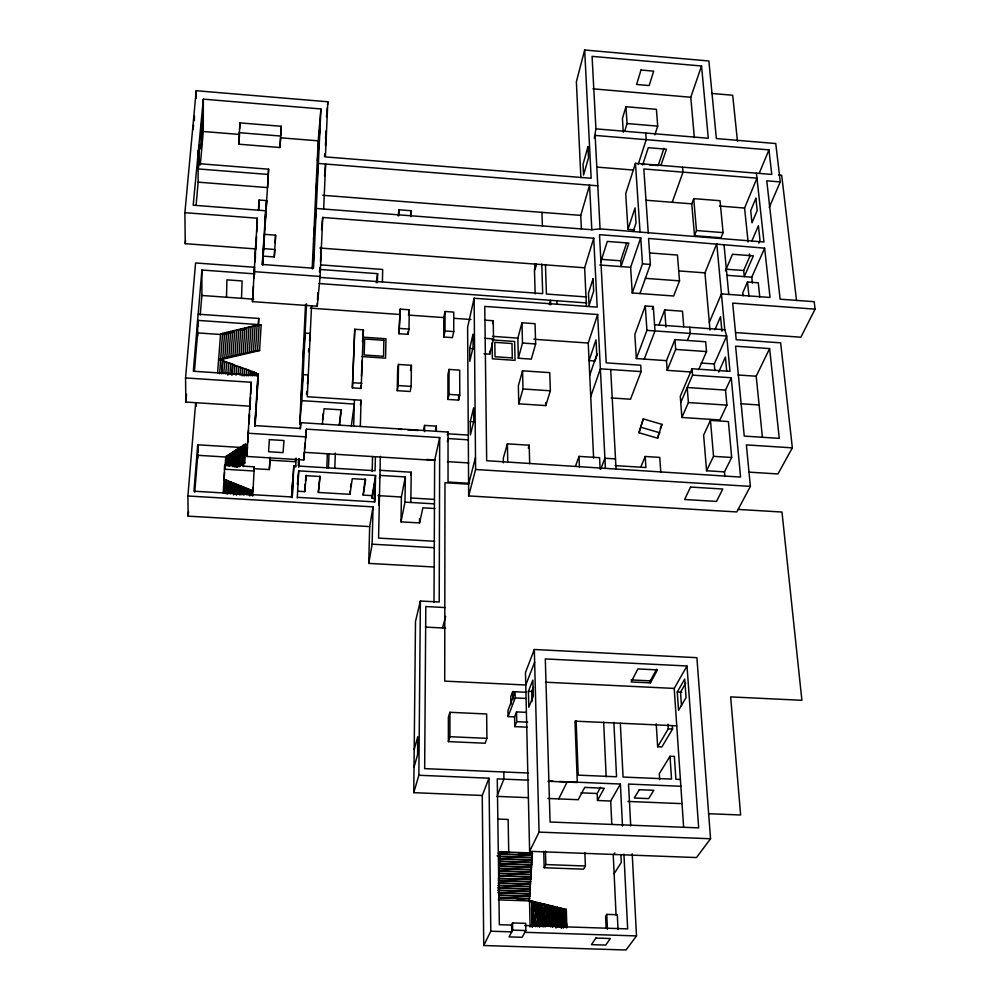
<?xml version="1.0" encoding="UTF-8"?>
<svg xmlns="http://www.w3.org/2000/svg" width="1000" height="1000" viewBox="0 0 1000 1000"><rect width="100%" height="100%" fill="white"/><g stroke="black" fill="none" stroke-linecap="round" stroke-linejoin="round"><path stroke-width="1.5" d="M443.762 337.013L445.012 330.962L445.037 311.475L453.725 312.1L453.75 331.575L452.463 337.625L443.762 337.013L443.8 317.587L445.037 311.475M447.925 399.425L447.925 374.55L449.038 369.425L459.675 370.15L459.775 395.075L458.612 400.125L447.925 399.425L449.038 394.375L449.038 369.425M300.212 428.875L300.775 422.675L448.05 432.05L448.038 482.025L469.65 483.325M448.375 741.6L448.375 717.312L449.925 712.3L486.65 713.988L486.925 738.35L485.138 743.225L448.375 741.6L449.938 736.7L449.925 712.3M200.225 315.038L201.875 295.475L201.912 270.025L254.85 273.875M200.312 164.838L203.275 131.5L203.337 99.15L320.925 108.95L313.5 268.238L262.238 264.475L265.688 210.763L193.188 205.2L203.337 99.15M305.512 438.425L306.413 429.15L439.7 437.587L439.212 602.013L420.387 601.013L415.5 621.425L413.762 792.675L482.262 795.475L488.988 778.2L418.862 775.263L413.762 792.675M434.012 602.125L434.65 460.4L439.7 437.587M436.312 430.838L436.337 426.15L424.6 425.4L423.575 430.375M424.55 431.65L424.6 425.4M379.438 478.275L379.938 475.4L405.337 476.938L401.388 497L401.012 521.862L419.55 522.925L419.588 518.513M418.862 775.263L420.387 601.013M411.15 386.413L411.413 365.312L398.512 364.438L397.625 369.6L397.262 390.65L410.2 391.5L411.15 386.413L398.15 385.55L397.262 390.65M410.838 502.463L411.2 472.212L380.05 470.312M401.012 521.862L404.988 502.125L405.337 476.938M408.088 334.325L409.012 329.087L409.263 309.788L400.2 309.137L399 333.7L408.088 334.325L408.125 331.362M411.15 216.625L411.238 210.738L399.025 209.788L398.1 215.837M218.637 360.138L218.65 358.913L220.675 359.05L222.587 333.387L259.175 324.637L261.15 325.412M222.587 333.387L220.562 334.487L197.662 332.912L194.425 371.213M220.675 359.05L222.712 358.575L224.613 332.9M398.913 215.675L399.025 209.788M398.15 385.55L398.512 364.438M399 333.7L400.2 309.137M221.762 372.987L222.675 360.412L220.662 359.663L259.562 350.562L261.188 324.775M222.712 358.575L224.75 358.1L226.637 332.413M222.662 361.012L232.675 364.125L231.912 375.188M224.75 358.1L226.775 357.625L228.65 331.938M226.525 297.238L226.9 279.85L242.113 280.95L241.525 298.3M226.775 357.625L228.825 357.137L230.675 331.45M382.413 281.788L382.688 269.462L320.925 264.913M378.675 505.312L378.925 494.588M380.35 456.388L378.55 538.1L434.663 541.275M240.475 459.8L240.062 465.95L224.688 465.025L224.125 480.05L235.662 484.787M224.513 472.425L223.188 492.775M224.613 467.975L224.688 465.025M225.763 457.025L227.763 455.763L227.1 464.95M224.65 493.375L225.613 479.625L224.137 479.538M228.825 357.137L230.863 356.662L232.7 330.962M372.188 471.475L372.562 456.5M374.975 498.438L372.125 498.275L372.2 495.637L375.575 475.513L298.725 470.85L297.5 483.913M377.375 282.613L377.6 273.675L319.75 269.438M433.875 566.987L368.75 563.4L372.125 544.188L373.025 506.863L187.913 496L195.637 403.2M375.412 456.675L375.075 470.737L299.025 466.1L299.312 460.05M374.387 501.987L374.85 482.088L372.125 498.275M375.575 475.513L374.95 501.9L297.45 497.325M225.6 480.138L253.012 490.887M227.763 455.763L239.862 447.425L238.588 466.587L238.612 465.9M368.75 563.4L369.663 526.587L373.025 506.863M230.863 356.662L232.9 356.188L234.725 330.487M372.2 495.637L363.175 495.1L365.112 479.012M232.9 356.188L234.95 355.712L236.762 330M238.8 144.2L239.875 122.875L281.25 126.275L279.988 147.525L238.8 144.2L239.537 134.45L203.275 131.5M239.7 128.663L239.875 122.875M361.15 388.438L363.413 329.85L354.762 329.25L352.388 387.85L361.15 388.438L361.238 385.4M361.5 376.287L361.938 361.112M362.5 341.625L363.413 329.85M360.325 426.463L361.075 400.238L307.288 396.725L311.525 305.95M232.662 364.738L250.525 370.763L250.2 375.825M234.95 355.712L236.988 355.238L238.787 329.513M353.638 426.037L354.45 399.812M236.988 355.238L239.037 354.75L240.812 329.025M352.388 387.85L354.762 329.25M319.85 476.138L318.325 492.438L349.988 494.325L350.075 491.2M239.037 354.75L241.088 354.275L242.85 328.537M241.088 354.275L243.137 353.787L244.887 328.05M339.275 425.337L340.938 410.25M243.137 353.787L245.188 353.312L246.925 327.562M240.85 447.488L242.887 446.2L241.65 464.688L239.613 465.95L240.875 446.788M334.787 468.275L335.35 453.038M245.188 353.312L247.237 352.837L248.962 327.075M241.65 464.688L242.913 445.5L245.938 444.275L235.688 451.438M326.788 468.113L327.337 454.2M328.475 467.887L329 454.175M242.887 446.2L242.913 445.5M241.675 463.988L243.7 463.413L244.95 444.212M247.237 352.837L249.3 352.35L251 326.587M243.463 466.538L243.588 463.575M243.7 463.413L244.725 462.775L239.562 466.662M249.3 352.35L251.35 351.875L253.038 326.1M780.275 181.925L766.762 180.825L780.125 299.188L814.175 301.688L815.1 309.137L732.675 303.113L736.213 339.7L780.65 342.837L792.35 447.85L746.375 444.9L750.375 486.375L736.787 511.938L468.675 495.925L467.612 327.312L474.125 298.238L597.188 307.125L593.713 238.212L322.713 217.45L320.112 276.45L317.238 306.225L252.463 301.625L257.337 218.212L184.9 212.688L196.188 90.725L327.825 101.762L325.387 156.9L591.163 178.263L584.675 50L708.875 60.987L716.363 138.575L775.763 143.537L780.275 181.925L769.225 207.438M254.5 267.562L254.312 272.013L254.5 269.113M254.762 261.625L256.062 239.6L255.738 247.062M255.475 253.038L254.988 261.863M306.413 429.15L303.8 459.963L246.85 456.463L251.2 382.275L185.55 377.938L195.588 262.962L254.65 267.275M251.35 351.875L253.412 351.388L255.087 325.613M256.125 245.863L256.525 236.65M256.725 232.037L257.337 218.212M248.475 430.163L247.763 442.463M248.738 424.125L249 418.1M249.488 413.663L249.15 421.262L249.537 415.238M249.688 409.1L249.887 404.538M258.65 210.138L259.113 200.025L266.6 200.613L265.95 213.6M317.238 306.225L317.375 303.163M317.512 300.1L317.863 292.438M320.475 261.675L321.125 247.05L320.562 252.975M323.65 209.05L325.625 164.037L324.525 175.938M249.925 409.212L250.525 397.225M250.662 394.237L251.2 382.275M252.275 375.062L252.488 371.488L250.5 371.362M253.412 351.388L255.475 350.913L257.125 325.125M298.125 491.238L304.688 491.637L305.2 484.025M254.237 375.8L254.462 372.225L252.463 372.088M255.475 350.913L257.538 350.425L259.175 324.637M312.188 268.663L318.188 140.838L320.925 108.95M312.475 268.688L314.275 246.537L312.925 268.525M303.8 459.963L304.15 452.337L434.65 460.4M317.95 156.312L318.363 147.4M258.363 326.163L258.75 318.438L198.162 314.2M254.438 372.825L258.363 374.275L253.463 373.075M257.538 350.425L259.562 350.562M262.45 265.175L262.962 254.8M295.7 466.975L296.137 458.15M305.538 304.375L299.7 424.225L301.85 400.637L306.525 303.85M298.8 458.963L298.888 465.65M300.775 422.675L300.5 428.462L254.8 425.575L257.975 375.538L193.325 371.238L201.912 270.025M297.288 497.975L298.725 470.85M298.85 467.125L299.262 458.988M263.012 258.087L263.9 240.188M262.625 265.363L268.612 169.2L199.225 163.7L198.137 168.925L268.275 174.462L267.613 187.6L198.15 182.162L198.113 150.412M265.688 210.763L264.788 228.725L266.6 200.613M254.963 426.037L256.2 404.95M256.762 399.538L257.975 375.538M243.2 463.237L243 466.138L254.288 466.825L252.975 491.388L251.525 491.3M291.475 497.2L293.825 465.938L295.837 466.062M292.125 497.663L293.238 475.487L291.688 492.812M293.825 465.938L292.275 497.013L193.938 491.213L197.725 444.787L241.312 447.488L241 452.113M254.088 468.663L269.35 469.588L270.087 457.212M263.212 256.137L274.3 256.962L274.75 249.475L263.587 248.637M275.163 242.7L275.613 235.162L264.513 234.338M281.25 126.275L280.65 136.05L239.125 132.675M279.988 147.525L280.575 137.787L318.188 140.838M274.3 256.962L275.613 235.162M251.262 495.475L251.575 490.3M254.288 466.825L254.025 471L224.375 469.2M252.688 496.062L253.238 487.262M499.137 865.987L500.188 851.8L532.375 853.012L529.462 898.888L530.112 926.975M254.275 375.2L254.462 372.225M246.887 494.888L247.288 488.537M258.75 318.438L258.35 324.588L197.638 320.363L197.675 335.988M268.275 174.462L268.612 169.2M248.35 494.975L248.725 489.125M256.238 375.925L256.425 372.95M249.75 495.95L250.15 489.712M255.075 426.125L258.387 373.688M529.462 896.2L530.237 883.975M530.525 879.388L531.3 867.163M531.5 864.112L532.375 853.012M242.675 464.05L243.938 444.862M240.963 494.963L241.55 486.175M250.225 375.225L250.525 370.763M242.475 494.588L242.987 486.763M244.7 463.475L245.938 444.275M243.925 495.175L244.425 487.35M246.85 456.463L247.463 447.125M252.2 375.962L252.488 371.488M245.45 494.3L245.85 487.95M269.35 469.588L270.125 457.788M237.575 467.225L238.85 448.062M244.088 376.012L244.6 368.562M236.513 495.163L237.225 484.4M238.05 494.288L238.663 484.988M246.15 375.85L246.575 369.288M240.625 465.325L241.9 446.15M258.412 210.387L259.113 200.025M239.5 494.875L240.1 485.588M252.463 301.625L253.5 286.125M254.025 278.387L254.537 270.637M255.162 261.337L255.463 256.688M248.15 375.988L248.55 370.025M230.613 493.762L231.425 482.013M232.738 466.613L233.8 451.262M233.725 466.675L234.812 450.625M240.1 375.15L240.637 367.088M232.15 493.4L232.875 482.612M234.65 466.887L235.812 449.988M233.525 494.95L234.325 483.212M235.637 466.95L236.825 449.35M242.087 375.875L242.613 367.825M236.575 467.163L237.838 448.713M235.062 494.575L235.775 483.8M227.013 465.788L227.775 455.062M234.013 374.438L234.675 364.862M228 465.85L228.775 454.438M226.112 493.963L227.075 480.225M228.912 466.062L229.788 453.8M227.587 494.05L228.525 480.825M236.012 375.163L236.663 365.613M229.9 466.125L230.787 453.162M230.912 465.5L231.788 452.537M229.137 493.688L229.975 481.413M238.113 374.412L238.65 366.35M231.825 465.712L232.8 451.9M229.9 374.45L230.688 363.387M224.887 469.263L225.775 456.325M231.925 374.588L232.675 364.125M226.1 465.575L226.775 455.7M224.662 492.863L225.613 479.625M223.775 373.738L224.675 361.15M225.8 373.862L226.688 361.9M227.787 375.213L228.688 362.638M219.625 373.75L220.662 359.663L218.637 359.525M221.663 373.888L222.675 360.412M217.613 373.013L220.575 333.862M194.75 492.2L197.738 455.3L226.75 457.075M369.663 526.587L188.15 516.163L188.538 511.512M250.125 406.2L185.85 402.062L186.525 394.288M315.663 194.725L318.375 163.463L597.8 185.8M196.1 205.362L198.15 182.162M302.95 357.525L305.113 333.062L310.238 333.413L309.538 341.05M313.562 239.175L316.288 208.475L591.8 229.725L600.075 228.888L763.962 242L756.425 173.175M295.487 458.675L295.212 461.725L269.887 460.175M300.95 398.562L303.1 374.637L308.3 374.988L307.462 383.95M255.987 248.938L185.25 243.688L185.538 240.6M326.463 116.975L327.275 107.85M327.55 104.8L327.825 101.762M325.5 138.6L326.213 130.825L325.475 145.825M324.487 156.637L324.775 153.55M193.15 129.637L193.562 125.138M193.975 120.638L194.387 116.15L194.412 120.512M308.538 351.75L308.825 348.688M298.438 462.925L298.725 459.575M298.438 465.363L298.888 458.812M298.538 465.925L299.113 459.6M298.65 466.525L298.7 461.675M297.538 484.45L298.35 475.788M321.562 229.675L322.713 217.45M306.475 394.412L306.75 391.425M319.5 271.975L319.913 267.562M304.45 449.237L305.062 443.062M305.5 481.125L306.087 475.3M304.688 491.637L306.312 475.688L320.15 476.525L318.325 492.438M322.525 419.925L323.2 413.762M322.35 424.113L324.062 408.75L341.375 409.875L339.425 425.2M595.925 128.863L708.288 138.25L701.538 66L592.075 56.363L595.925 128.863L594.3 138.363M351.287 426.025L354.312 404.05L301.85 400.637M376.312 282.675L377.6 273.675M360.45 404.637L361.075 400.238M350.55 486.775L350.962 483.925M349.988 494.325L352.275 478.65L365.662 479.45L363.175 495.1M410.5 215.263L411.238 210.738M408.587 313.75L409.263 309.788M410.475 370.462L411.413 365.312M410.625 475.087L411.2 472.212M435.538 429.875L436.337 426.15M419.55 522.925L422.875 507.812L434.8 508.512M447.4 434.913L448.05 432.05M447.35 441.587L448.05 438.55L467.837 439.8M469.725 348.462L473 334.225L473.1 347.15L469.812 361.287L469.725 348.462L474.225 348.775M492.562 323.537L493.25 320.737L484.525 320.125M470.275 421.525L473.638 407.837L473.75 421.413L470.375 434.988L470.275 421.525L474.888 421.825M657.638 438.2L661.975 424.375L643.288 418.913L638.987 432.738L657.638 438.2L658.675 433.988M483.95 353.775L489.738 354.162L493.525 338.9L493.25 320.737M638.987 432.738L643.288 418.913M475.5 457.55L468.6 484.175L444.963 482.75L444.725 681.125L525.763 685.013L534.637 662.225M584.675 50L576.375 81.75L580.875 177.65M468.675 495.925L475.6 469.5L474.125 298.238M535.95 264L534.45 269.65L535.163 293.863M536.55 264.037L535.037 269.7L534.85 263.562M517.863 338.125L521.987 322.775L535.05 323.7L535.638 343.963L531.312 359.137L518.337 358.237L517.863 338.125L492.475 336.35M442.512 627.975L445.65 616.388M518.337 358.237L522.487 343.05L521.987 322.775M414.2 749.525L417.75 736.725L417.587 754.725L414.012 767.288M522.55 370.8L518.35 385.775L518.763 403.8L545.775 405.575L550.363 390.8L549.75 372.65L522.55 370.8L523 388.975L518.763 403.8M529.675 463.675L529.2 445.213L507.4 443.837L503.3 458.212L503.375 462.8M549.3 304.6L550.525 300.3L550.688 304.812M581.388 229.05L580.75 215.387L589.575 185.138L591.8 229.725M654.837 134.85L657.7 126.125L656.425 109.325L625.962 106.725L622.425 118.475L623.288 132.175M624.825 130.838L627.05 123.55L625.962 106.725M528.312 448.088L529.2 445.213M586.438 306.413L584.637 267.787L593.713 238.212M600.737 262.05L607.3 241.425L628.888 243.075L621 266.588L620.662 260.8L626.562 243.125M600.075 228.888L595.138 135.425L768.95 149.875L771.775 174.438L635.462 163.312L625.712 193.7L627.95 229.35L634.55 229.862M638.2 164.462L646.213 139.675L645.738 133.025M642.65 164.925L648.275 147.7L666.462 149.2L661.1 164.95M593.612 458.013L588.237 343.05L597.638 314.513L484.775 306.413L486.675 460.712L740.562 477.075L731.25 377.762L692.55 375.125L680.75 402.562M627.95 229.35L635.037 207.95L636.025 223L633.162 231.513M664 148.312L658.175 165.538L649.25 164.812M589.738 375.262L596.75 354.65L596.025 339.837L589.062 360.613L595.025 361.025L597.388 354.113M649.812 252.963L677.463 255.062L679.513 280.863L673.65 296L632.238 292.975L630.625 267.3L640.738 237.838L599.5 234.675L606.225 362.863L640.7 365.225L641.112 371.613L630.513 399.212L611.2 397.938M694.338 137.637L690.763 97.25L701.538 66M590.737 396.575L600.375 368.825L641.112 371.613M632.238 292.975L642.475 263.85L640.738 237.838M575.45 466.325L578.987 456.388L599.575 457.688L600.138 469.113M672.212 202.3L683.012 172.15L682.588 167.162M639.95 293.538L650.375 264.45L648.575 238.45L764.638 248.162L770.037 297.462L721.438 293.888L709.312 322.4M644.237 359.113L655 330.938L653.3 306.525L645.288 305.938L634.837 334.487L636.337 358.562L666.475 360.65L674.938 339.6L705.675 341.763L706.525 351.575L698.688 369.65M652.237 309.375L653.3 306.525M691.775 203.85L693.725 198.625L720.037 200.725L723.088 232.613L721 237.763L694.5 235.712L691.775 203.85L646.137 200.238M636.337 358.562L646.925 330.363L645.288 305.938M526.562 692.288L512.688 691.637L510.775 696.712L510.925 704.475M600.725 469.175L604.888 458.25L615.5 458.913M508.062 716.587L515.212 697.925L515.087 691.775L507.962 710.55L508.062 716.587L514.587 716.888L516.538 711.9L525.875 712.337M534.312 649.5L525.475 672.537L529.625 851.3L696.475 857.562L710.537 838.75L696.9 657.675L534.312 649.5L539.062 832.113L529.625 851.3M658.962 324.888L664.7 309.925L682.513 311.225L683.75 326.75M694.5 235.712L696.475 230.55L693.725 198.625M528.425 691.312L532.863 680.088L533.275 696.162L528.8 707.225L528.425 691.312L532.962 691.525M527.188 727.175L514.775 726.612L516.737 721.675L516.538 711.9M533.413 687.262L531.725 691.462L531.975 701.587M710 330.087L704.95 272.875L716.762 243.688L724.775 329.75L726.688 336.025L729.987 371.362L692.025 368.75L680.275 396.287L681.888 417.475L719.887 419.963L726.9 405.125L725.525 390.1L731.25 377.762M691.425 372.013L667.188 370.35L675.688 349.412L674.938 339.6M497.463 794.938L503.925 779.137L503.812 771.988M687.35 340.475L690.25 333.438L689.75 327.25M748.112 241.988L744.575 208.038L756.963 178.162L643.812 168.962L648.275 233.075M759.412 172.862L768.95 149.875M640.8 467.038L645.212 456.488L659.762 457.413L660.788 472.312M725.45 270.912L732.45 254.275L753.363 255.863L744.287 276.613L743.675 270.525L750.312 255.275M660.275 428.425L661.975 424.375M751.775 241.15L758.413 225.725L760 240.362L758.787 243.15M714.9 329.787L720.562 316.688L721.9 331.213M681.888 417.475L688.4 402.562L687.212 387.512L725.525 390.1M759.788 297.113L758.275 282.8L747.513 282L742.8 292.675L743.112 295.788M752.387 283.1L751.775 277.175L764.638 248.162M714.8 369.913L714.275 363.95L726.688 336.025L646.925 330.363M530.837 877.163L498.663 876L500.188 851.8M718.662 372.038L725.425 357.062L726.688 370.737M710.462 420.387L703.625 435.125L706.575 470.763L724.488 471.875L731.688 457.488L728.4 421.562L710.462 420.387L713.538 456.337L706.575 470.763M530.737 881.6L498.537 880.45L498.512 878.425L530.887 879.188M762.4 437.1L756.188 376.225L769.613 348.587L735.6 346.2L744.25 436.1L779.262 438.363L769.613 348.587M632.2 853.8L636.512 935.925L626.013 950L483.738 945.525L490.788 931.213L488.988 778.2M558.713 798.913L567.212 781.8M815.1 309.137L800.85 337.212L735.775 332.575M511.112 925.65L512.55 922.925L525.688 923.35L525.85 930.55L522.112 937.312L509.1 936.888L512.675 930.125L512.55 922.925M584.862 852.588L585.388 866.012L583.538 869.175L544.175 867.738L545.837 864.562L545.462 851.1M656.6 669.163L650.325 680.863L631.087 679.925M650.45 682.875L657.425 669.9L637.875 668.925L631.188 681.938L650.45 682.875L650.275 679.975M533.288 904.875L533.413 901.438L531.562 900.987L532.175 927.038M535.288 911.438L535.262 901.875L533.212 901.812M537.288 917.987L537.112 902.325L535.062 902.25M559.5 781.475L620.4 784.038L610.7 801.038L597.475 800.487L597.175 793.5L600.55 787.325M539.288 924.538L538.95 902.775L536.912 902.7M541.188 926.488L540.8 903.213L538.75 903.138M597.475 800.487L604.237 788.238L584.688 787.412L578.25 799.712L547.9 798.462M792.35 447.85L777.95 473.95L748.538 472.113M540.588 903.587L544.462 904.1L545.087 926.988M544.462 904.1L546.3 904.538L546.888 925.888M546.3 912.525L546.3 904.538M548.3 919.062L548.125 904.975L546.087 904.912M550.312 925.575L549.95 905.425L547.913 905.35M683.6 826.75L674.212 688.425L687 665.975L545.3 658.925L550.075 822.013L698.675 827.875L687 665.975M552.137 926L551.775 905.863L549.75 905.788M551.562 906.225L555.413 906.737L556.062 928.012M677.275 692L684.725 679.062L686.05 697.613L678.538 710.337L677.275 692L681.725 692.212M555.3 910.138L555.413 906.737M685.775 683.1L680.525 692.15L681.488 705.913M557.3 916.65L557.238 907.175L555.2 907.1M559.3 923.15L559.05 907.613L557.025 907.537M561.263 928.125L560.862 908.05L558.837 907.975M672.35 725.938L672.55 729.05L661.875 746.95L657.65 746.762L668.238 728.85L667.938 724.175M560.638 908.413L564.475 908.913L565.062 927.1M564.475 908.913L566.275 909.35L566.875 927.525M566.275 909.35L566.263 915.775M680.45 779.488L675.9 779.287L674.375 756.438L670.025 756.25L659.312 773.675L659.688 779.663M614.837 852.875L613.263 855.413L616.062 914.925M614.125 873.65L621.287 862.45L620.913 854.737M618.013 929.587L617.312 914.737L606.763 914.388L605.612 916.1L606.138 927.95M230.575 454.663L233.137 453.05M222.575 334.625L232.963 332.137M240.375 330.375L244.825 329.312M524.725 925.512L627.663 928.888L623.913 854.125M512.675 930.125L525.85 930.55M490.788 931.213L511.737 931.888L511.625 925.075L499.338 924.675L497.262 778.863L528.625 780.175M524.875 932.312L636.512 935.925M498.363 880.837L530.538 881.988M498.387 882.875L530.588 884.013M498.2 883.263L530.388 884.4M498.237 885.3L530.438 886.425M498.05 885.675L530.237 886.812M498.075 887.712L530.275 888.85M497.9 888.1L530.075 889.225M497.925 890.138L530.125 891.263M497.75 890.512L529.925 891.637M497.775 892.55L529.975 893.675M499.125 892.987L529.775 894.05M499.15 895.025L529.825 896.087M498.975 895.413L529.625 896.475M499 897.45L529.663 898.5M498.825 897.825L529.462 898.888M498.638 898.2L501.7 898.312M517.013 898.838L524.675 899.1M498.288 899.85L531.8 901L532.4 927.05M500.213 853.825L532.425 855.025M500.037 854.225L532.225 855.425M497.05 855.788L500.037 855.9M500.062 856.237L532.275 857.438M499.875 856.65L532.062 857.837M499.913 858.662L532.112 859.85M499.725 859.062L531.912 860.25M499.762 861.087L531.962 862.275M499.575 861.488L531.763 862.675M545.837 864.562L585.388 866.012M499.6 863.512L531.812 864.688M499.425 863.913L531.613 865.088M499.45 865.925L531.663 867.1M499.275 866.325L531.45 867.5M499.3 868.35L531.5 869.525M499.113 868.75L531.3 869.912M499.15 870.775L531.35 871.938M498.963 871.162L531.15 872.325M499 873.188L531.2 874.35M498.812 873.587L531 874.75M498.837 875.612L531.05 876.775M498.512 878.425L530.688 879.575M539.062 832.113L710.537 838.75M500 852.212L507.663 852.5M518.387 852.9L532.175 853.413M498.237 853.125L501.238 853.238M708.587 813.713L740.638 815L730.65 696.888L801.9 700.3L781.975 512.038L738.062 509.412M497.75 819.05L508.15 819.463L508.713 851.975M681.287 786.287L628.525 784.062L630.725 825.913M548.688 781.025L553.325 781.213M548.013 781.275L577.3 782.5L574.987 721.15L676.75 725.825M580.938 792.825L597.175 793.5M627.9 801.438L681.8 803.637M496.875 796.375L527.788 797.65M528.462 773.025L424.663 768.625L425.812 606.538L445.05 607.55M449.938 736.7L486.925 738.35M515.212 697.925L525.913 698.425M516.737 721.675L527.663 722.175M668.238 728.85L672.55 729.05M545.462 682.212L674.212 688.425M425.45 627.1L445.588 628.125M372.125 544.188L434.475 547.7M378.025 495.613L401.388 497M410.887 497.987L433.9 499.363M404.988 502.125L434.15 503.85M615.175 465.613L645.913 467.512L645.212 456.488M426.538 459.462L435.2 460M447.413 461.625L468.812 462.95M475.6 469.5L750.375 486.375M398.825 429.263L401.838 429.45M407.863 429.837L418.4 430.513M448.05 433.8L468.312 435.087M713.538 456.337L731.688 457.488M247.862 433.225L306.05 436.887M523 388.975L550.363 390.8M740.825 403.75L759.112 404.975M688.4 402.562L726.9 405.125M353.075 382.725L361.875 383.312M449.038 394.375L459.775 395.075M738.062 374.988L756.188 376.225M362.075 356.562L385.562 358.162L385.962 338.762L362.638 337.137M445.012 330.962L453.75 331.575M399.888 328.45L409.012 329.087M533.862 339.25L588.237 343.05M675.688 349.412L706.525 351.575M484.738 338.288L493.525 338.9M492.1 339.9L514.625 341.463L515.037 360.363L492.375 358.812L492.137 342.812M522.487 343.05L535.638 343.963M701.087 363.038L714.275 363.95M654.575 324.738L724.775 329.75M201.875 295.475L253.725 299.175M310.312 308.137L399.325 314.438M408.35 315.075L443.8 317.587M453.988 318.312L470.962 319.513M253.75 271.625L320.112 276.45M319.675 277.387L542.7 293.625L541.75 264.05M586.613 296.962L546.425 294.037L545.45 264.538M318.812 283.525L586.838 302.938M601 259.325L620.662 260.8M726.062 269.2L743.675 270.525M642.475 263.85L650.375 264.45M599.8 265L630.625 267.3M679.25 270.95L704.95 272.875M726.65 275.287L751.775 277.175M319.837 248.025L584.637 267.787M645.4 278.337L679.513 280.863M322.738 195.275L580.75 215.387M696.475 230.55L723.088 232.613M719.463 206.05L744.575 208.038M778.587 175.012L781.688 175.263L796.513 300.5M641.812 164.2L644.788 164.45M596.95 167.1L633.288 170.05M627.05 123.55L657.7 126.125M711.562 93.425L732.688 95.25L737.463 141.25M592.913 88.825L690.763 97.25M529.312 901.3L533.837 902.387M536.862 903.112L550.45 906.375M553.475 907.1L559.513 908.562M641.162 427.337L659.912 432.825M238.55 485.975L244.325 488.338M749.35 253.95L749.65 256.85M747.513 282L748.975 296.312M724.05 245.05L728.763 294.425M724.488 471.875L724.9 476.512M692.025 368.75L692.55 375.125M664.7 309.925L665.95 327.025M666.475 360.65L667.188 370.35M635.462 163.312L640.037 231.962M670.025 756.25L671.525 779.1L623.075 777.05L620.325 723.25M656.237 723.812L657.65 746.762M610.688 369.525L616.062 469.363M597.638 314.513L605.388 468.075M620.4 784.038L622.5 826.087M613.875 722.375L616.55 776.775L578.188 775.138L576.125 720.725M610.7 801.038L611.8 824.338M603.663 722.175L606.175 776.75M606.763 914.388L607.413 929.237M578.987 456.388L579.438 466.962M556.862 300.763L556.975 303.775M566.512 923.337L566.663 927.887M541.95 212.362L542.388 225.975M564.5 916.85L564.85 927.463M562.663 908.475L563.3 928.2M562.5 910.362L563.038 927.038M545.688 402.575L545.775 405.575M560.862 908.05L561.487 927.775M559.05 907.613L559.663 927.35M557.238 907.175L557.837 926.925M557.487 922.725L557.625 927.275M555.475 916.225L555.8 926.85M553.6 906.3L554.188 926.075M553.475 909.712L553.975 926.425M551.775 905.863L552.4 927.163M549.95 905.425L550.562 926.737M548.125 904.975L548.725 926.312M546.512 920.15L546.675 926.25M543.725 851.35L544.175 867.738M544.5 913.625L544.837 925.825M542.638 903.65L543.237 926.562M542.5 907.075L543.025 926.912M540.8 903.213L541.388 926.125M538.95 902.775L539.575 927.225M537.112 902.325L537.725 926.8M535.262 901.875L535.862 926.375M535.513 920.612L535.662 926.725M533.413 901.438L534 925.938M533.513 914.05L533.8 926.3M531.512 907.487L531.938 925.875M514.587 716.888L514.775 726.612M512.688 691.637L512.837 699.438M507.4 443.837L507.75 462.312M489.688 351.163L489.738 354.162M187.913 496L188.15 516.163M185.55 377.938L185.85 402.062M184.9 212.688L185.25 243.688M482.262 795.475L483.738 945.525M458.587 395.462L458.612 400.125M197.725 444.787L197.75 458.25M196.188 90.725L196.213 98.45M196.3 403.125L196.312 406.188M199.213 145.15L199.225 163.7M198.175 321.987L198.188 326.65M198.088 446.312L198.1 452.287M201.062 130.275L201.05 149.113L202.237 135.725L202.275 116.788L201.062 130.275M383.875 340.312L383.537 356.3L364.188 354.988L364.637 338.988L383.875 340.312M318.175 147.387L317.55 160.75L319.775 128.737L318.175 147.387M269.363 439.625L268.587 451.737L283.05 452.638L283.988 440.55L269.363 439.625M587.95 146.838L583.038 164.25L583.55 175.087L588.5 157.738L587.95 146.838M640.987 70.037L636.6 84.475L649.15 85.562L653.662 71.137L640.987 70.037M593.062 278.725L588.488 293.188L589.075 305.387L593.675 291.025L593.062 278.725M755.875 198.287L750.7 210.613L751.988 222.812L757.2 210.538L755.875 198.287M690.537 487.05L684.625 499.5L716.5 501.425L722.788 489.025L690.537 487.05M639.275 789.7L634.275 798.025L648.637 798.612L653.787 790.3L639.275 789.7M595.887 938.05L591.425 944.638L605.7 945.088L610.337 938.512L595.887 938.05M512.3 357.925L495.037 356.737L494.812 342.325L511.987 343.525L512.3 357.925"/></g></svg>
